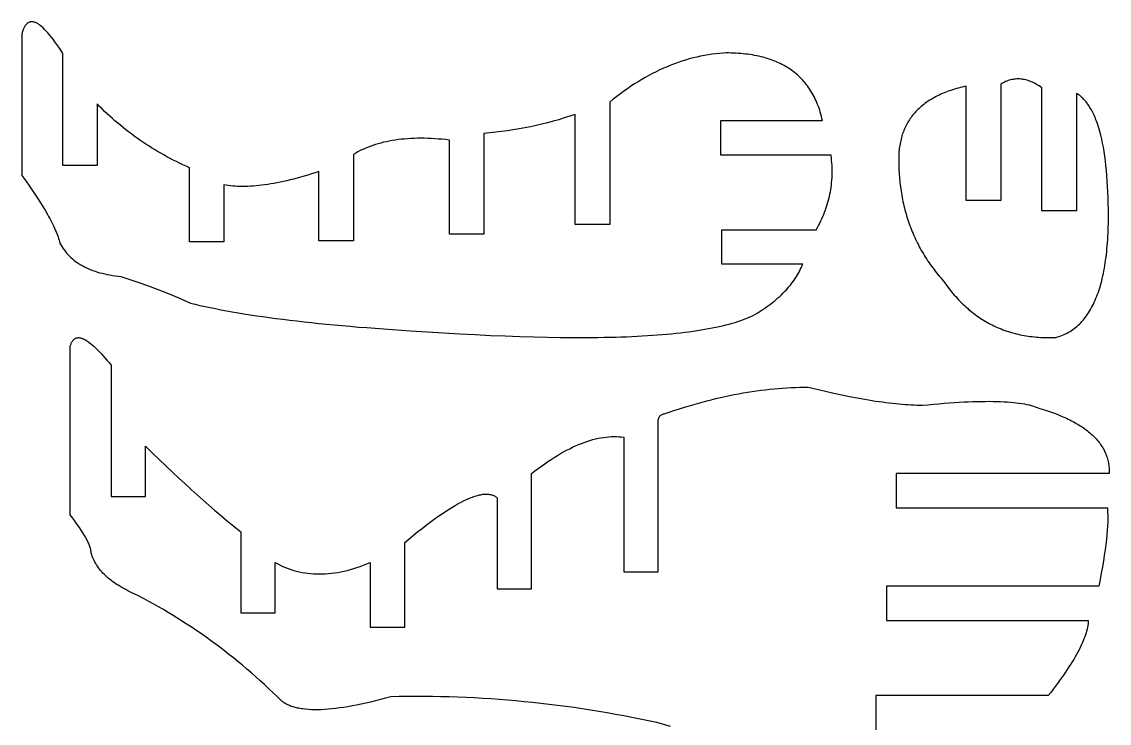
# Model space of a CAD drawing. Extents: x 0.3 to 47.7, y 0.3 to 6.
# Drawn here: x 43.673 to 47.652, y 2.853 to 5.419 of the extents above; entities that cross this region are included whole.
import ezdxf

# ---------------------------------------------------------------- set-up
doc = ezdxf.new("R2010")
doc.units = 0
doc.header["$MEASUREMENT"] = 0
doc.layers.get('0').update_dxf_attribs({"linetype": 'CONTINUOUS'})

msp = doc.modelspace()

# ---------------------------------------------------------------- linework, layer by layer
for points in [[(45.8246, 5.1247), (45.8246, 4.6772), (45.6986, 4.6772), (45.6986, 5.0802), (45.6785, 5.0734), (45.6583, 5.0669), (45.6379, 5.0607), (45.6175, 5.0549), (45.597, 5.0494), (45.5763, 5.0442), (45.5556, 5.0394), (45.5348, 5.0349), (45.5138, 5.0307), (45.4928, 5.0268), (45.4717, 5.0233), (45.4504, 5.02), (45.4291, 5.0172), (45.4076, 5.0146), (45.3861, 5.0124), (45.3645, 5.0105), (45.3645, 4.6423), (45.2385, 4.6423), (45.2385, 4.9861), (45.2247, 4.9876), (45.2111, 4.9889), (45.1977, 4.99), (45.1845, 4.991), (45.1715, 4.9917), (45.1586, 4.9922), (45.1459, 4.9925), (45.1334, 4.9926), (45.1211, 4.9925), (45.1089, 4.9922), (45.097, 4.9917), (45.0852, 4.991), (45.0735, 4.99), (45.0621, 4.9889), (45.0509, 4.9876), (45.0398, 4.986), (45.0289, 4.9843), (45.0182, 4.9824), (45.0076, 4.9802), (44.9973, 4.9779), (44.9871, 4.9753), (44.9771, 4.9726), (44.9673, 4.9696), (44.9576, 4.9664), (44.9481, 4.9631), (44.9389, 4.9595), (44.9297, 4.9557), (44.9208, 4.9517), (44.9121, 4.9475), (44.9035, 4.9432), (44.8951, 4.9386), (44.8869, 4.9338), (44.8869, 4.6179), (44.7609, 4.6179), (44.7609, 4.871), (44.7471, 4.8665), (44.7334, 4.8622), (44.7199, 4.8581), (44.7066, 4.8542), (44.6935, 4.8505), (44.6806, 4.847), (44.6679, 4.8436), (44.6554, 4.8405), (44.6431, 4.8375), (44.631, 4.8348), (44.619, 4.8322), (44.6073, 4.8298), (44.5957, 4.8276), (44.5844, 4.8256), (44.5732, 4.8238), (44.5622, 4.8222), (44.5514, 4.8208), (44.5409, 4.8195), (44.5305, 4.8185), (44.5202, 4.8176), (44.5102, 4.8169), (44.5004, 4.8165), (44.4908, 4.8162), (44.4814, 4.8161), (44.4721, 4.8162), (44.4631, 4.8165), (44.4542, 4.8169), (44.4455, 4.8176), (44.4371, 4.8185), (44.4288, 4.8195), (44.4207, 4.8208), (44.4128, 4.8222), (44.4128, 4.6144), (44.2868, 4.6144), (44.2868, 4.8849), (44.2748, 4.8904), (44.2628, 4.8959), (44.251, 4.9015), (44.2392, 4.9073), (44.2275, 4.9132), (44.2159, 4.9192), (44.2045, 4.9253), (44.1931, 4.9316), (44.1818, 4.938), (44.1706, 4.9445), (44.1595, 4.9511), (44.1486, 4.9579), (44.1377, 4.9647), (44.1269, 4.9717), (44.1162, 4.9788), (44.1056, 4.986), (44.0951, 4.9934), (44.0847, 5.0009), (44.0744, 5.0085), (44.0641, 5.0162), (44.054, 5.024), (44.044, 5.032), (44.0341, 5.0401), (44.0243, 5.0483), (44.0145, 5.0566), (44.0049, 5.0651), (43.9954, 5.0736), (43.986, 5.0823), (43.9766, 5.0912), (43.9674, 5.1001), (43.9582, 5.1091), (43.9492, 5.1183), (43.9492, 4.8933), (43.8232, 4.8933), (43.8232, 5.3033), (43.8158, 5.3148), (43.8085, 5.3256), (43.8015, 5.3359), (43.7946, 5.3456), (43.7879, 5.3546), (43.7813, 5.3631), (43.7749, 5.371), (43.7688, 5.3783), (43.7627, 5.3849), (43.7569, 5.391), (43.7513, 5.3965), (43.7458, 5.4014), (43.7405, 5.4056), (43.7379, 5.4075), (43.7353, 5.4093), (43.7328, 5.4109), (43.7304, 5.4124), (43.728, 5.4137), (43.7256, 5.4149), (43.7233, 5.4159), (43.721, 5.4167), (43.7188, 5.4175), (43.7166, 5.418), (43.7145, 5.4184), (43.7124, 5.4187), (43.7103, 5.4188), (43.7083, 5.4188), (43.7063, 5.4186), (43.7044, 5.4183), (43.7025, 5.4178), (43.7007, 5.4172), (43.6989, 5.4164), (43.6972, 5.4154), (43.6955, 5.4144), (43.6938, 5.4131), (43.6922, 5.4117), (43.6906, 5.4102), (43.6891, 5.4085), (43.6876, 5.4067), (43.6862, 5.4047), (43.6848, 5.4026), (43.6835, 5.4003), (43.6822, 5.3979), (43.6809, 5.3953), (43.6797, 5.3926), (43.6785, 5.3897), (43.6774, 5.3867), (43.6753, 5.3801), (43.6733, 5.373), (43.6733, 4.8571), (43.6878, 4.8371), (43.7014, 4.8177), (43.7143, 4.799), (43.7265, 4.7808), (43.7379, 4.7632), (43.7485, 4.7463), (43.7584, 4.7299), (43.7674, 4.7141), (43.7717, 4.7065), (43.7758, 4.6989), (43.7797, 4.6916), (43.7834, 4.6844), (43.7869, 4.6773), (43.7902, 4.6704), (43.7933, 4.6636), (43.7962, 4.657), (43.7989, 4.6506), (43.8015, 4.6442), (43.8038, 4.6381), (43.806, 4.6321), (43.808, 4.6262), (43.8098, 4.6205), (43.8114, 4.6149), (43.8128, 4.6095), (43.8164, 4.603), (43.8202, 4.5966), (43.8242, 4.5904), (43.8284, 4.5844), (43.8329, 4.5785), (43.8376, 4.5728), (43.8425, 4.5673), (43.8476, 4.562), (43.853, 4.5569), (43.8585, 4.5519), (43.8643, 4.5471), (43.8703, 4.5425), (43.8765, 4.5381), (43.8829, 4.5338), (43.8896, 4.5298), (43.8964, 4.5259), (43.9035, 4.5221), (43.9108, 4.5186), (43.9183, 4.5152), (43.9261, 4.512), (43.934, 4.509), (43.9422, 4.5062), (43.9506, 4.5035), (43.9592, 4.501), (43.968, 4.4987), (43.977, 4.4966), (43.9863, 4.4946), (43.9958, 4.4928), (44.0055, 4.4912), (44.0154, 4.4898), (44.0255, 4.4886), (44.0359, 4.4875), (44.0546, 4.4814), (44.073, 4.4753), (44.091, 4.4692), (44.1086, 4.4631), (44.1259, 4.457), (44.1427, 4.4509), (44.1592, 4.4448), (44.1753, 4.4387), (44.191, 4.4326), (44.2063, 4.4265), (44.2213, 4.4204), (44.2359, 4.4143), (44.25, 4.4082), (44.2639, 4.4021), (44.2773, 4.396), (44.2903, 4.3899), (44.3077, 4.3857), (44.3255, 4.3815), (44.3439, 4.3774), (44.3628, 4.3734), (44.3821, 4.3695), (44.402, 4.3656), (44.4224, 4.3618), (44.4433, 4.3581), (44.4647, 4.3544), (44.4865, 4.3508), (44.5089, 4.3473), (44.5318, 4.3438), (44.5552, 4.3404), (44.5791, 4.3371), (44.6035, 4.3338), (44.6285, 4.3306), (44.6539, 4.3275), (44.6798, 4.3244), (44.7062, 4.3214), (44.7331, 4.3185), (44.7606, 4.3157), (44.7885, 4.3129), (44.8169, 4.3102), (44.8459, 4.3075), (44.8753, 4.3049), (44.9053, 4.3024), (44.9357, 4.3), (44.9667, 4.2976), (44.9982, 4.2953), (45.0301, 4.2931), (45.0626, 4.2909), (45.0956, 4.2888), (45.157, 4.2846), (45.217, 4.2808), (45.2756, 4.2774), (45.3327, 4.2744), (45.3884, 4.2718), (45.4426, 4.2695), (45.4954, 4.2676), (45.5467, 4.2661), (45.5966, 4.265), (45.645, 4.2643), (45.6687, 4.264), (45.692, 4.2639), (45.715, 4.2639), (45.7376, 4.2639), (45.7598, 4.2641), (45.7817, 4.2643), (45.8032, 4.2647), (45.8244, 4.2651), (45.8452, 4.2657), (45.8657, 4.2663), (45.8857, 4.267), (45.9055, 4.2679), (45.9249, 4.2688), (45.9439, 4.2698), (45.9625, 4.2709), (45.9808, 4.2721), (45.9988, 4.2734), (46.0164, 4.2748), (46.0336, 4.2763), (46.0505, 4.2779), (46.067, 4.2796), (46.0832, 4.2813), (46.099, 4.2832), (46.1145, 4.2852), (46.1296, 4.2872), (46.1443, 4.2894), (46.1587, 4.2917), (46.1727, 4.294), (46.1864, 4.2965), (46.1998, 4.299), (46.2127, 4.3016), (46.2254, 4.3044), (46.2376, 4.3072), (46.2496, 4.3101), (46.2611, 4.3131), (46.2723, 4.3162), (46.2832, 4.3194), (46.2937, 4.3227), (46.3039, 4.3261), (46.3137, 4.3296), (46.3231, 4.3332), (46.3322, 4.3369), (46.341, 4.3407), (46.3494, 4.3446), (46.358, 4.3496), (46.3664, 4.3547), (46.3747, 4.3599), (46.3827, 4.3651), (46.3906, 4.3704), (46.3982, 4.3757), (46.4057, 4.3811), (46.413, 4.3865), (46.4201, 4.392), (46.427, 4.3975), (46.4337, 4.4031), (46.4402, 4.4087), (46.4466, 4.4144), (46.4527, 4.4201), (46.4586, 4.4259), (46.4644, 4.4317), (46.47, 4.4376), (46.4754, 4.4435), (46.4805, 4.4495), (46.4855, 4.4556), (46.4903, 4.4616), (46.495, 4.4678), (46.4994, 4.474), (46.5036, 4.4802), (46.5077, 4.4865), (46.5115, 4.4928), (46.5152, 4.4992), (46.5187, 4.5057), (46.5219, 4.5122), (46.525, 4.5187), (46.5279, 4.5253), (46.5306, 4.5319), (46.2343, 4.5319), (46.2343, 4.658), (46.5805, 4.658), (46.5849, 4.666), (46.5891, 4.6741), (46.5932, 4.6822), (46.5971, 4.6903), (46.6008, 4.6983), (46.6043, 4.7064), (46.6077, 4.7144), (46.6109, 4.7225), (46.6139, 4.7306), (46.6168, 4.7387), (46.6194, 4.7468), (46.6219, 4.7549), (46.6243, 4.7631), (46.6264, 4.7713), (46.6284, 4.7796), (46.6302, 4.7879), (46.6318, 4.7963), (46.6333, 4.8047), (46.6346, 4.8132), (46.6357, 4.8217), (46.6366, 4.8303), (46.6373, 4.839), (46.6379, 4.8478), (46.6382, 4.8567), (46.6384, 4.8656), (46.6384, 4.8747), (46.6382, 4.8838), (46.6379, 4.893), (46.6373, 4.9024), (46.6366, 4.9119), (46.6357, 4.9214), (46.6346, 4.9312), (46.2308, 4.9312), (46.2308, 5.0572), (46.6032, 5.0572), (46.6013, 5.065), (46.5994, 5.0727), (46.5974, 5.0803), (46.5952, 5.0877), (46.5929, 5.095), (46.5905, 5.1022), (46.5879, 5.1093), (46.5853, 5.1163), (46.5825, 5.1231), (46.5796, 5.1298), (46.5766, 5.1363), (46.5734, 5.1428), (46.5701, 5.1491), (46.5667, 5.1553), (46.5632, 5.1614), (46.5596, 5.1673), (46.5558, 5.1731), (46.5519, 5.1788), (46.5479, 5.1844), (46.5438, 5.1898), (46.5395, 5.1951), (46.5351, 5.2003), (46.5306, 5.2053), (46.526, 5.2103), (46.5213, 5.2151), (46.5164, 5.2198), (46.5114, 5.2243), (46.5063, 5.2288), (46.5011, 5.2331), (46.4957, 5.2372), (46.4902, 5.2413), (46.4846, 5.2452), (46.4789, 5.249), (46.4731, 5.2527), (46.4671, 5.2562), (46.461, 5.2597), (46.4548, 5.263), (46.4484, 5.2661), (46.442, 5.2692), (46.4354, 5.2721), (46.4287, 5.2749), (46.4219, 5.2776), (46.4149, 5.2801), (46.4078, 5.2825), (46.4006, 5.2848), (46.3933, 5.287), (46.3859, 5.289), (46.3783, 5.2909), (46.3706, 5.2927), (46.3628, 5.2944), (46.3549, 5.2959), (46.3468, 5.2973), (46.3387, 5.2986), (46.3304, 5.2998), (46.3219, 5.3008), (46.3134, 5.3017), (46.3047, 5.3025), (46.2959, 5.3032), (46.287, 5.3037), (46.278, 5.3041), (46.2688, 5.3044), (46.2595, 5.3046), (46.2501, 5.3046), (46.2406, 5.3045), (46.2266, 5.3033), (46.2126, 5.3018), (46.1986, 5.3), (46.1847, 5.2979), (46.1708, 5.2955), (46.157, 5.2928), (46.1432, 5.2897), (46.1295, 5.2864), (46.1157, 5.2828), (46.1021, 5.2788), (46.0885, 5.2746), (46.0749, 5.27), (46.0614, 5.2651), (46.0479, 5.26), (46.0344, 5.2545), (46.021, 5.2487), (46.0077, 5.2426), (45.9943, 5.2362), (45.9811, 5.2295), (45.9678, 5.2225), (45.9546, 5.2152), (45.9415, 5.2075), (45.9284, 5.1996), (45.9153, 5.1914), (45.9023, 5.1828), (45.8893, 5.174), (45.8764, 5.1648), (45.8635, 5.1553), (45.8506, 5.1456), (45.8378, 5.1355), (45.8251, 5.1251)], [(47.532, 5.1569), (47.532, 4.7272), (47.406, 4.7272), (47.406, 5.1771), (47.401, 5.1806), (47.3961, 5.1839), (47.3911, 5.187), (47.3862, 5.1899), (47.3813, 5.1926), (47.3764, 5.1951), (47.3715, 5.1974), (47.3667, 5.1995), (47.3618, 5.2014), (47.357, 5.2031), (47.3522, 5.2046), (47.3474, 5.2059), (47.3426, 5.2071), (47.3379, 5.208), (47.3331, 5.2087), (47.3284, 5.2092), (47.3237, 5.2095), (47.319, 5.2096), (47.3143, 5.2095), (47.3097, 5.2092), (47.305, 5.2088), (47.3004, 5.2081), (47.2958, 5.2072), (47.2912, 5.2061), (47.2867, 5.2048), (47.2821, 5.2034), (47.2776, 5.2017), (47.2731, 5.1998), (47.2686, 5.1977), (47.2641, 5.1955), (47.2596, 5.193), (47.2552, 5.1903), (47.2552, 4.7653), (47.1292, 4.7653), (47.1292, 5.1833), (47.1218, 5.1817), (47.1145, 5.18), (47.1074, 5.1782), (47.1003, 5.1763), (47.0934, 5.1743), (47.0866, 5.1723), (47.0798, 5.1702), (47.0732, 5.168), (47.0668, 5.1658), (47.0604, 5.1635), (47.0541, 5.1611), (47.048, 5.1586), (47.0419, 5.1561), (47.036, 5.1535), (47.0302, 5.1508), (47.0245, 5.1481), (47.0189, 5.1453), (47.0134, 5.1424), (47.008, 5.1394), (47.0028, 5.1363), (46.9976, 5.1332), (46.9926, 5.13), (46.9877, 5.1268), (46.9828, 5.1234), (46.9781, 5.12), (46.9736, 5.1166), (46.9691, 5.113), (46.9647, 5.1094), (46.9605, 5.1057), (46.9563, 5.1019), (46.9523, 5.0981), (46.9484, 5.0942), (46.9446, 5.0902), (46.9409, 5.0861), (46.9373, 5.082), (46.9338, 5.0778), (46.9305, 5.0735), (46.9272, 5.0691), (46.9241, 5.0647), (46.9211, 5.0602), (46.9182, 5.0556), (46.9154, 5.051), (46.9127, 5.0463), (46.9101, 5.0415), (46.9077, 5.0366), (46.9053, 5.0317), (46.9031, 5.0266), (46.9009, 5.0216), (46.8989, 5.0164), (46.897, 5.0112), (46.8952, 5.0059), (46.8936, 5.0005), (46.892, 4.9951), (46.8905, 4.9895), (46.8892, 4.9839), (46.888, 4.9783), (46.8868, 4.9725), (46.8858, 4.9667), (46.8849, 4.9608), (46.8842, 4.9549), (46.8835, 4.9488), (46.8829, 4.9427), (46.8825, 4.9366), (46.8821, 4.9303), (46.882, 4.9134), (46.8822, 4.8967), (46.8827, 4.8801), (46.8836, 4.8637), (46.8848, 4.8474), (46.8863, 4.8313), (46.8882, 4.8154), (46.8904, 4.7996), (46.893, 4.784), (46.8944, 4.7763), (46.8959, 4.7686), (46.8975, 4.7609), (46.8991, 4.7533), (46.9009, 4.7457), (46.9027, 4.7382), (46.9047, 4.7307), (46.9067, 4.7232), (46.9088, 4.7158), (46.9109, 4.7084), (46.9132, 4.7011), (46.9155, 4.6938), (46.918, 4.6865), (46.9205, 4.6793), (46.9231, 4.6722), (46.9258, 4.665), (46.9286, 4.658), (46.9314, 4.6509), (46.9344, 4.6439), (46.9374, 4.6369), (46.9405, 4.63), (46.9437, 4.6231), (46.947, 4.6163), (46.9503, 4.6095), (46.9538, 4.6027), (46.9573, 4.596), (46.961, 4.5893), (46.9647, 4.5827), (46.9685, 4.5761), (46.9723, 4.5695), (46.9763, 4.563), (46.9804, 4.5565), (46.9845, 4.5501), (46.9887, 4.5437), (46.993, 4.5374), (46.9974, 4.531), (47.0019, 4.5248), (47.0064, 4.5185), (47.0111, 4.5124), (47.0158, 4.5062), (47.0206, 4.5001), (47.0255, 4.494), (47.0305, 4.488), (47.0356, 4.482), (47.0408, 4.4761), (47.046, 4.4702), (47.0507, 4.4634), (47.0555, 4.4568), (47.0603, 4.4503), (47.0652, 4.4438), (47.0701, 4.4375), (47.0751, 4.4314), (47.0801, 4.4253), (47.0852, 4.4193), (47.0904, 4.4135), (47.0956, 4.4077), (47.1008, 4.4021), (47.1061, 4.3966), (47.1115, 4.3912), (47.1169, 4.3859), (47.1224, 4.3807), (47.1279, 4.3756), (47.1335, 4.3707), (47.1391, 4.3658), (47.1448, 4.3611), (47.1506, 4.3565), (47.1564, 4.352), (47.1622, 4.3476), (47.1682, 4.3433), (47.1741, 4.3391), (47.1801, 4.3351), (47.1862, 4.3311), (47.1923, 4.3273), (47.1985, 4.3236), (47.2048, 4.32), (47.2111, 4.3165), (47.2174, 4.3131), (47.2238, 4.3098), (47.2303, 4.3067), (47.2368, 4.3036), (47.2433, 4.3007), (47.25, 4.2979), (47.2566, 4.2952), (47.2634, 4.2926), (47.2701, 4.2901), (47.277, 4.2877), (47.2839, 4.2855), (47.2908, 4.2833), (47.2978, 4.2813), (47.3049, 4.2794), (47.312, 4.2775), (47.3191, 4.2759), (47.3263, 4.2743), (47.3336, 4.2728), (47.3409, 4.2714), (47.3483, 4.2702), (47.3558, 4.2691), (47.3633, 4.268), (47.3708, 4.2671), (47.3784, 4.2663), (47.3861, 4.2656), (47.3938, 4.2651), (47.4015, 4.2646), (47.4093, 4.2643), (47.4172, 4.264), (47.4251, 4.2639), (47.4331, 4.2639), (47.4412, 4.264), (47.4492, 4.2642), (47.4574, 4.2645), (47.4635, 4.2662), (47.4695, 4.2681), (47.4754, 4.2702), (47.4812, 4.2725), (47.4869, 4.2749), (47.4925, 4.2775), (47.4981, 4.2803), (47.5035, 4.2833), (47.5088, 4.2864), (47.514, 4.2897), (47.5191, 4.2932), (47.5241, 4.2969), (47.5291, 4.3007), (47.5339, 4.3047), (47.5386, 4.3089), (47.5432, 4.3133), (47.5478, 4.3179), (47.5522, 4.3226), (47.5565, 4.3275), (47.5607, 4.3326), (47.5649, 4.3379), (47.5689, 4.3433), (47.5728, 4.3489), (47.5767, 4.3547), (47.5804, 4.3607), (47.5841, 4.3668), (47.5876, 4.3732), (47.591, 4.3797), (47.5944, 4.3863), (47.5976, 4.3932), (47.6008, 4.4002), (47.6038, 4.4074), (47.6068, 4.4148), (47.6096, 4.4224), (47.6124, 4.4301), (47.615, 4.438), (47.6176, 4.4461), (47.62, 4.4544), (47.6224, 4.4629), (47.6246, 4.4715), (47.6268, 4.4803), (47.6288, 4.4893), (47.6308, 4.4984), (47.6327, 4.5078), (47.6344, 4.5173), (47.6361, 4.527), (47.6376, 4.5368), (47.6391, 4.5469), (47.6405, 4.5571), (47.6417, 4.5675), (47.6429, 4.5781), (47.644, 4.5888), (47.645, 4.5997), (47.6458, 4.6108), (47.6466, 4.6221), (47.6473, 4.6336), (47.6479, 4.6452), (47.6483, 4.657), (47.6487, 4.669), (47.649, 4.6812), (47.6492, 4.6935), (47.6493, 4.7061), (47.6492, 4.7187), (47.6491, 4.7316), (47.6488, 4.7538), (47.6482, 4.7754), (47.6474, 4.7964), (47.6464, 4.8168), (47.6452, 4.8367), (47.6437, 4.856), (47.6421, 4.8747), (47.6402, 4.8928), (47.6382, 4.9104), (47.6359, 4.9274), (47.6334, 4.9439), (47.6307, 4.9597), (47.6278, 4.975), (47.6247, 4.9897), (47.6213, 5.0039), (47.6178, 5.0175), (47.614, 5.0305), (47.612, 5.0368), (47.61, 5.0429), (47.6079, 5.0489), (47.6058, 5.0548), (47.6036, 5.0605), (47.6014, 5.066), (47.5991, 5.0715), (47.5968, 5.0768), (47.5944, 5.0819), (47.592, 5.0869), (47.5895, 5.0918), (47.5869, 5.0965), (47.5843, 5.1011), (47.5817, 5.1055), (47.579, 5.1098), (47.5762, 5.1139), (47.5734, 5.1179), (47.5705, 5.1218), (47.5676, 5.1255), (47.5647, 5.1291), (47.5616, 5.1325), (47.5585, 5.1358), (47.5554, 5.1389), (47.5522, 5.1419), (47.549, 5.1448), (47.5457, 5.1475), (47.5424, 5.15), (47.539, 5.1525), (47.5355, 5.1548)]]:
    msp.add_lwpolyline(points, close=True)
msp.add_lwpolyline([(46.0466, 2.8416), (45.9965, 2.8553), (45.9663, 2.8619), (45.9361, 2.8681), (45.9059, 2.8742), (45.8757, 2.88), (45.8455, 2.8856), (45.8152, 2.891), (45.785, 2.8961), (45.7547, 2.9011), (45.7244, 2.9057), (45.6941, 2.9102), (45.6638, 2.9144), (45.6334, 2.9184), (45.6031, 2.9221), (45.5727, 2.9257), (45.5423, 2.929), (45.5119, 2.932), (45.4815, 2.9349), (45.4511, 2.9375), (45.4207, 2.9399), (45.3902, 2.942), (45.3597, 2.9439), (45.3293, 2.9456), (45.2988, 2.9471), (45.2682, 2.9483), (45.2377, 2.9493), (45.2072, 2.9501), (45.1766, 2.9506), (45.1461, 2.9509), (45.1155, 2.951), (45.0849, 2.9508), (45.0542, 2.9504), (45.0236, 2.9498), (45.0044, 2.9446), (44.9856, 2.9396), (44.9672, 2.935), (44.9493, 2.9307), (44.9318, 2.9267), (44.9148, 2.923), (44.8982, 2.9195), (44.882, 2.9165), (44.8663, 2.9137), (44.851, 2.9112), (44.8361, 2.909), (44.8217, 2.9071), (44.8077, 2.9056), (44.7941, 2.9043), (44.781, 2.9034), (44.7684, 2.9027), (44.7561, 2.9024), (44.7443, 2.9023), (44.733, 2.9026), (44.722, 2.9032), (44.7115, 2.9041), (44.7015, 2.9053), (44.6966, 2.906), (44.6919, 2.9068), (44.6872, 2.9077), (44.6827, 2.9086), (44.6783, 2.9096), (44.674, 2.9107), (44.6697, 2.9119), (44.6656, 2.9131), (44.6617, 2.9145), (44.6578, 2.9159), (44.654, 2.9174), (44.6504, 2.9189), (44.6468, 2.9205), (44.6434, 2.9223), (44.64, 2.924), (44.6368, 2.9259), (44.6337, 2.9278), (44.6307, 2.9299), (44.6278, 2.932), (44.625, 2.9341), (44.6093, 2.9495), (44.5935, 2.9646), (44.5776, 2.9795), (44.5617, 2.9943), (44.5457, 3.0088), (44.5296, 3.0232), (44.5134, 3.0373), (44.4972, 3.0513), (44.4808, 3.065), (44.4644, 3.0786), (44.448, 3.0919), (44.4314, 3.1051), (44.4148, 3.1181), (44.3981, 3.1308), (44.3813, 3.1434), (44.3645, 3.1558), (44.3476, 3.1679), (44.3306, 3.1799), (44.3135, 3.1917), (44.2964, 3.2033), (44.2791, 3.2146), (44.2619, 3.2258), (44.2445, 3.2368), (44.227, 3.2476), (44.2095, 3.2582), (44.1919, 3.2686), (44.1742, 3.2788), (44.1565, 3.2888), (44.1387, 3.2986), (44.1208, 3.3082), (44.1028, 3.3176), (44.0848, 3.3268), (44.0767, 3.3305), (44.0688, 3.3342), (44.0611, 3.338), (44.0536, 3.3419), (44.0464, 3.3458), (44.0393, 3.3498), (44.0324, 3.3539), (44.0258, 3.358), (44.0193, 3.3622), (44.0131, 3.3664), (44.007, 3.3707), (44.0012, 3.3751), (43.9955, 3.3795), (43.9901, 3.384), (43.9849, 3.3885), (43.9799, 3.3931), (43.9751, 3.3978), (43.9704, 3.4025), (43.966, 3.4073), (43.9618, 3.4121), (43.9578, 3.4171), (43.9541, 3.422), (43.9505, 3.4271), (43.9471, 3.4322), (43.9439, 3.4373), (43.9409, 3.4425), (43.9382, 3.4478), (43.9356, 3.4531), (43.9333, 3.4586), (43.9311, 3.464), (43.9292, 3.4695), (43.9274, 3.4751), (43.9273, 3.4778), (43.9271, 3.4806), (43.9267, 3.4834), (43.9262, 3.4864), (43.9255, 3.4895), (43.9247, 3.4927), (43.9237, 3.4961), (43.9226, 3.4995), (43.9213, 3.503), (43.9199, 3.5067), (43.9183, 3.5105), (43.9166, 3.5144), (43.9127, 3.5224), (43.9082, 3.531), (43.9031, 3.54), (43.8974, 3.5494), (43.8911, 3.5592), (43.8841, 3.5696), (43.8766, 3.5803), (43.8685, 3.5915), (43.8598, 3.6031), (43.8505, 3.6152), (43.8505, 4.2308), (43.852, 4.2362), (43.8538, 4.2411), (43.8547, 4.2433), (43.8557, 4.2455), (43.8568, 4.2475), (43.8579, 4.2494), (43.859, 4.2512), (43.8602, 4.2528), (43.8615, 4.2544), (43.8628, 4.2558), (43.8641, 4.2571), (43.8655, 4.2583), (43.867, 4.2593), (43.8685, 4.2602), (43.87, 4.2611), (43.8716, 4.2618), (43.8733, 4.2623), (43.875, 4.2628), (43.8768, 4.2631), (43.8786, 4.2633), (43.8804, 4.2634), (43.8823, 4.2634), (43.8843, 4.2632), (43.8863, 4.2629), (43.8884, 4.2625), (43.8905, 4.262), (43.8927, 4.2614), (43.8949, 4.2606), (43.8971, 4.2597), (43.8995, 4.2587), (43.9042, 4.2564), (43.9092, 4.2535), (43.9144, 4.2502), (43.9198, 4.2463), (43.9254, 4.242), (43.9312, 4.2372), (43.9372, 4.232), (43.9434, 4.2262), (43.9498, 4.22), (43.9564, 4.2133), (43.9633, 4.206), (43.9703, 4.1983), (43.9775, 4.1902), (43.9849, 4.1815), (43.9926, 4.1724), (44.0004, 4.1627), (44.0004, 3.6825), (44.1264, 3.6825), (44.1264, 3.8661), (44.1517, 3.8414), (44.1765, 3.8175), (44.2009, 3.7942), (44.2247, 3.7716), (44.2482, 3.7497), (44.2711, 3.7285), (44.2936, 3.7079), (44.3156, 3.688), (44.3371, 3.6689), (44.3581, 3.6504), (44.3787, 3.6325), (44.3988, 3.6154), (44.4184, 3.5989), (44.4376, 3.5832), (44.4563, 3.5681), (44.4745, 3.5537), (44.4745, 3.2572), (44.6004, 3.2572), (44.6004, 3.441), (44.6099, 3.436), (44.6194, 3.4312), (44.629, 3.4268), (44.6387, 3.4227), (44.6485, 3.419), (44.6584, 3.4155), (44.6684, 3.4124), (44.6785, 3.4097), (44.6886, 3.4072), (44.6989, 3.4051), (44.7093, 3.4033), (44.7197, 3.4018), (44.7303, 3.4007), (44.7409, 3.3999), (44.7516, 3.3994), (44.7625, 3.3992), (44.7734, 3.3994), (44.7844, 3.3999), (44.7955, 3.4007), (44.8067, 3.4018), (44.818, 3.4033), (44.8294, 3.4051), (44.8409, 3.4072), (44.8525, 3.4097), (44.8642, 3.4124), (44.8759, 3.4155), (44.8878, 3.419), (44.8998, 3.4227), (44.9118, 3.4268), (44.924, 3.4312), (44.9362, 3.436), (44.9485, 3.441), (44.9485, 3.2049), (45.0745, 3.2049), (45.0745, 3.5143), (45.091, 3.528), (45.1071, 3.5412), (45.1228, 3.5539), (45.1382, 3.566), (45.1531, 3.5775), (45.1677, 3.5885), (45.1819, 3.599), (45.1957, 3.6088), (45.2091, 3.6181), (45.2221, 3.6269), (45.2348, 3.6351), (45.2471, 3.6427), (45.2589, 3.6498), (45.2705, 3.6563), (45.2816, 3.6623), (45.2923, 3.6677), (45.3027, 3.6725), (45.3127, 3.6768), (45.3175, 3.6787), (45.3223, 3.6805), (45.3269, 3.6822), (45.3315, 3.6837), (45.3359, 3.685), (45.3403, 3.6863), (45.3446, 3.6874), (45.3487, 3.6883), (45.3528, 3.6891), (45.3568, 3.6898), (45.3607, 3.6904), (45.3645, 3.6907), (45.3682, 3.691), (45.3718, 3.6911), (45.3753, 3.6911), (45.3787, 3.6909), (45.382, 3.6906), (45.3852, 3.6902), (45.3884, 3.6896), (45.3914, 3.6889), (45.3943, 3.688), (45.3972, 3.687), (45.3999, 3.6859), (45.4025, 3.6846), (45.4051, 3.6832), (45.4075, 3.6816), (45.4099, 3.6799), (45.4122, 3.6781), (45.4122, 3.3443), (45.5381, 3.3443), (45.5381, 3.7666), (45.5504, 3.776), (45.5626, 3.7851), (45.5746, 3.7938), (45.5866, 3.8022), (45.5984, 3.8103), (45.6101, 3.818), (45.6217, 3.8254), (45.6332, 3.8325), (45.6446, 3.8392), (45.6559, 3.8455), (45.667, 3.8515), (45.6781, 3.8572), (45.689, 3.8625), (45.6999, 3.8675), (45.7106, 3.8722), (45.7212, 3.8765), (45.7317, 3.8805), (45.7421, 3.8841), (45.7523, 3.8874), (45.7625, 3.8904), (45.7726, 3.893), (45.7825, 3.8953), (45.7923, 3.8972), (45.802, 3.8988), (45.8117, 3.9), (45.8211, 3.9009), (45.8305, 3.9015), (45.8398, 3.9017), (45.849, 3.9016), (45.858, 3.9011), (45.8669, 3.9003), (45.8758, 3.8992), (45.8758, 3.4071), (46.0017, 3.4071), (46.0018, 3.947), (46.0016, 3.9514), (46.0016, 3.9554), (46.0018, 3.9592), (46.0022, 3.9627), (46.0029, 3.966), (46.0038, 3.969), (46.0049, 3.9718), (46.0062, 3.9743), (46.0077, 3.9765), (46.0094, 3.9785), (46.0114, 3.9802), (46.0136, 3.9816), (46.0159, 3.9829), (46.0185, 3.9838), (46.0213, 3.9845), (46.0244, 3.9849), (46.0419, 3.9909), (46.0593, 3.9967), (46.0767, 4.0024), (46.094, 4.0078), (46.1112, 4.013), (46.1284, 4.0181), (46.1455, 4.0229), (46.1625, 4.0276), (46.1794, 4.0321), (46.1963, 4.0364), (46.2132, 4.0405), (46.2299, 4.0444), (46.2466, 4.0481), (46.2632, 4.0516), (46.2798, 4.055), (46.2963, 4.0581), (46.3127, 4.0611), (46.329, 4.0638), (46.3453, 4.0664), (46.3615, 4.0688), (46.3776, 4.071), (46.3937, 4.073), (46.4097, 4.0748), (46.4257, 4.0764), (46.4415, 4.0779), (46.4573, 4.0791), (46.4731, 4.0801), (46.4887, 4.081), (46.5043, 4.0817), (46.5199, 4.0821), (46.5353, 4.0824), (46.5507, 4.0825), (46.5826, 4.0747), (46.6137, 4.0674), (46.644, 4.0605), (46.6736, 4.0542), (46.7024, 4.0483), (46.7305, 4.043), (46.7578, 4.0381), (46.7843, 4.0337), (46.7973, 4.0317), (46.81, 4.0298), (46.8226, 4.0281), (46.835, 4.0264), (46.8473, 4.0249), (46.8593, 4.0235), (46.8711, 4.0222), (46.8828, 4.0211), (46.8942, 4.0201), (46.9055, 4.0191), (46.9165, 4.0184), (46.9274, 4.0177), (46.9381, 4.0172), (46.9486, 4.0168), (46.9589, 4.0165), (46.969, 4.0163), (46.9895, 4.0183), (47.0095, 4.0201), (47.029, 4.0218), (47.0481, 4.0234), (47.0667, 4.0248), (47.0849, 4.026), (47.1026, 4.0271), (47.1198, 4.0281), (47.1366, 4.0288), (47.1529, 4.0295), (47.1687, 4.03), (47.1841, 4.0303), (47.199, 4.0305), (47.2134, 4.0306), (47.2274, 4.0305), (47.2409, 4.0302), (47.254, 4.0298), (47.2666, 4.0293), (47.2787, 4.0286), (47.2904, 4.0277), (47.3016, 4.0267), (47.3123, 4.0256), (47.3226, 4.0243), (47.3324, 4.0228), (47.3418, 4.0212), (47.3507, 4.0195), (47.3591, 4.0176), (47.3671, 4.0155), (47.3746, 4.0133), (47.3816, 4.011), (47.3882, 4.0085), (47.3943, 4.0058), (47.4104, 4.001), (47.4259, 3.996), (47.441, 3.9909), (47.4555, 3.9855), (47.4695, 3.98), (47.483, 3.9744), (47.4896, 3.9715), (47.496, 3.9685), (47.5023, 3.9655), (47.5085, 3.9625), (47.5145, 3.9594), (47.5204, 3.9563), (47.5262, 3.9532), (47.5318, 3.95), (47.5373, 3.9467), (47.5427, 3.9434), (47.548, 3.9401), (47.5531, 3.9367), (47.5581, 3.9333), (47.563, 3.9299), (47.5677, 3.9264), (47.5724, 3.9228), (47.5768, 3.9192), (47.5812, 3.9156), (47.5854, 3.9119), (47.5895, 3.9082), (47.5935, 3.9045), (47.5973, 3.9007), (47.601, 3.8968), (47.6046, 3.8929), (47.608, 3.889), (47.6114, 3.885), (47.6146, 3.881), (47.6176, 3.877), (47.6205, 3.8729), (47.6233, 3.8687), (47.626, 3.8645), (47.6286, 3.8603), (47.631, 3.856), (47.6333, 3.8517), (47.6354, 3.8474), (47.6374, 3.843), (47.6393, 3.8385), (47.6411, 3.834), (47.6427, 3.8295), (47.6442, 3.8249), (47.6456, 3.8203), (47.6469, 3.8157), (47.648, 3.811), (47.649, 3.8062), (47.6498, 3.8014), (47.6506, 3.7966), (47.6512, 3.7917), (47.6517, 3.7868), (47.652, 3.7819), (47.6522, 3.7769), (47.6523, 3.7718), (47.6523, 3.7667), (46.8722, 3.7667), (46.8722, 3.6407), (47.6453, 3.6407), (47.6458, 3.6351), (47.6462, 3.6292), (47.6465, 3.6231), (47.6467, 3.6168), (47.6468, 3.6103), (47.6468, 3.6036), (47.6468, 3.5966), (47.6466, 3.5895), (47.646, 3.5746), (47.645, 3.5588), (47.6436, 3.5422), (47.6418, 3.5247), (47.6396, 3.5064), (47.6371, 3.4873), (47.6342, 3.4673), (47.6309, 3.4465), (47.6272, 3.4248), (47.6232, 3.4023), (47.6187, 3.3789), (47.6139, 3.3547), (46.8373, 3.3547), (46.8373, 3.2287), (47.5756, 3.2287), (47.5752, 3.2228), (47.5746, 3.2166), (47.5737, 3.2104), (47.5725, 3.2039), (47.5711, 3.1973), (47.5694, 3.1905), (47.5674, 3.1835), (47.5651, 3.1764), (47.5626, 3.1691), (47.5598, 3.1616), (47.5567, 3.154), (47.5533, 3.1462), (47.5497, 3.1382), (47.5458, 3.1301), (47.5417, 3.1218), (47.5372, 3.1133), (47.5325, 3.1047), (47.5275, 3.0959), (47.5223, 3.0869), (47.5167, 3.0778), (47.5109, 3.0685), (47.5049, 3.059), (47.4985, 3.0494), (47.4919, 3.0396), (47.485, 3.0296), (47.4779, 3.0194), (47.4704, 3.0091), (47.4627, 2.9986), (47.4547, 2.988), (47.4465, 2.9772), (47.438, 2.9662), (47.4292, 2.9551), (46.7988, 2.9551), (46.7988, 2.8291)])

doc.saveas('drawing.dxf')
